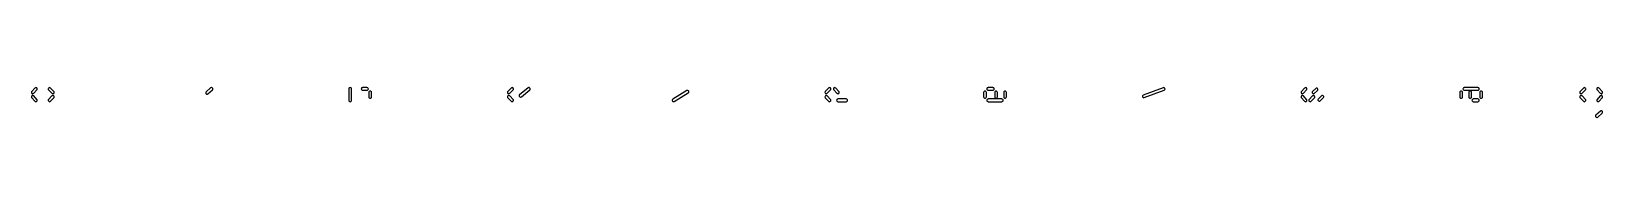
# Model space of a CAD drawing. Header units: millimetres. Extents: x 57 to 198, y 2 to 4.
import ezdxf

# ---------------------------------------------------------------- set-up
doc = ezdxf.new("R2010")
doc.units = ezdxf.units.MM

msp = doc.modelspace()

# ---------------------------------------------------------------- linework, layer by layer
for points in [[(57.705326, 4.242779), (57.730137, 4.282486), (57.737864, 4.328666), (57.727331, 4.374288), (57.700141, 4.412406), (57.660434, 4.437217), (57.614254, 4.444944), (57.568632, 4.434411), (57.530514, 4.407221), (57.243794, 4.102421), (57.218983, 4.062714), (57.211256, 4.016534), (57.221789, 3.970912), (57.248979, 3.932794), (57.288686, 3.907983), (57.334866, 3.900256), (57.380488, 3.910789), (57.418606, 3.937979)], [(59.035794, 3.937979), (59.073912, 3.910789), (59.119534, 3.900256), (59.165714, 3.907983), (59.205421, 3.932794), (59.232611, 3.970912), (59.243144, 4.016534), (59.235417, 4.062714), (59.210606, 4.102421), (58.923886, 4.407221), (58.885768, 4.434411), (58.840146, 4.444944), (58.793966, 4.437217), (58.754259, 4.412406), (58.727069, 4.374288), (58.716536, 4.328666), (58.724263, 4.282486), (58.749074, 4.242779)], [(72.848586, 4.058507), (72.820605, 4.020967), (72.809119, 3.975576), (72.815878, 3.929244), (72.839853, 3.889026), (72.877393, 3.861045), (72.922784, 3.849559), (72.969116, 3.856318), (73.009334, 3.880293), (73.403574, 4.235893), (73.431555, 4.273433), (73.443041, 4.318824), (73.436282, 4.365156), (73.412307, 4.405374), (73.374767, 4.433355), (73.329376, 4.444841), (73.283044, 4.438082), (73.242826, 4.414107)], [(85.8512, 4.325), (85.842066, 4.370922), (85.816053, 4.409853), (85.777122, 4.435866), (85.7312, 4.445), (85.685278, 4.435866), (85.646347, 4.409853), (85.620334, 4.370922), (85.6112, 4.325), (85.6112, 3.309), (85.620334, 3.263078), (85.646347, 3.224147), (85.685278, 3.198134), (85.7312, 3.189), (85.777122, 3.198134), (85.816053, 3.224147), (85.842066, 3.263078), (85.8512, 3.309)], [(86.84224, 4.445), (86.796318, 4.435866), (86.757387, 4.409853), (86.731374, 4.370922), (86.72224, 4.325), (86.731374, 4.279078), (86.757387, 4.240147), (86.796318, 4.214134), (86.84224, 4.205), (87.23648, 4.205), (87.282402, 4.214134), (87.321333, 4.240147), (87.347346, 4.279078), (87.35648, 4.325), (87.347346, 4.370922), (87.321333, 4.409853), (87.282402, 4.435866), (87.23648, 4.445)], [(99.843794, 4.102421), (99.818983, 4.062714), (99.811256, 4.016534), (99.821789, 3.970912), (99.848979, 3.932794), (99.888686, 3.907983), (99.934866, 3.900256), (99.980488, 3.910789), (100.018606, 3.937979), (100.305326, 4.242779), (100.330137, 4.282486), (100.337864, 4.328666), (100.327331, 4.374288), (100.300141, 4.412406), (100.260434, 4.437217), (100.214254, 4.444944), (100.168632, 4.434411), (100.130514, 4.407221)], [(100.895032, 3.80865), (100.865096, 3.772649), (100.851216, 3.727932), (100.855505, 3.681307), (100.87731, 3.639872), (100.913311, 3.609936), (100.958028, 3.596056), (101.004653, 3.600345), (101.046088, 3.62215), (101.798728, 4.23175), (101.828664, 4.267751), (101.842544, 4.312468), (101.838255, 4.359093), (101.81645, 4.400528), (101.780449, 4.430464), (101.735732, 4.444344), (101.689107, 4.440055), (101.647672, 4.41825)], [(128.243794, 4.102421), (128.218983, 4.062714), (128.211256, 4.016534), (128.221789, 3.970912), (128.248979, 3.932794), (128.288686, 3.907983), (128.334866, 3.900256), (128.380488, 3.910789), (128.418606, 3.937979), (128.705326, 4.242779), (128.730137, 4.282486), (128.737864, 4.328666), (128.727331, 4.374288), (128.700141, 4.412406), (128.660434, 4.437217), (128.614254, 4.444944), (128.568632, 4.434411), (128.530514, 4.407221)], [(129.171246, 4.407221), (129.133128, 4.434411), (129.087506, 4.444944), (129.041326, 4.437217), (129.001619, 4.412406), (128.974429, 4.374288), (128.963896, 4.328666), (128.971623, 4.282486), (128.996434, 4.242779), (129.283154, 3.937979), (129.321272, 3.910789), (129.366894, 3.900256), (129.413074, 3.907983), (129.452781, 3.932794), (129.479971, 3.970912), (129.490504, 4.016534), (129.482777, 4.062714), (129.457966, 4.102421)], [(143.23008, 4.205), (143.276002, 4.214134), (143.314933, 4.240147), (143.340946, 4.279078), (143.35008, 4.325), (143.340946, 4.370922), (143.314933, 4.409853), (143.276002, 4.435866), (143.23008, 4.445), (142.81792, 4.445), (142.771998, 4.435866), (142.733067, 4.409853), (142.707054, 4.370922), (142.69792, 4.325), (142.707054, 4.279078), (142.733067, 4.240147), (142.771998, 4.214134), (142.81792, 4.205)], [(156.689611, 3.777197), (156.64968, 3.752747), (156.622146, 3.714877), (156.6112, 3.669353), (156.618509, 3.623105), (156.642959, 3.583174), (156.680829, 3.55564), (156.726353, 3.544694), (156.772601, 3.552003), (158.564601, 4.212403), (158.604531, 4.236853), (158.632066, 4.274723), (158.643012, 4.320247), (158.635703, 4.366495), (158.611253, 4.406426), (158.573383, 4.43396), (158.527858, 4.444906), (158.481611, 4.437597)], [(171.305326, 4.242779), (171.330137, 4.282486), (171.337864, 4.328666), (171.327331, 4.374288), (171.300141, 4.412406), (171.260434, 4.437217), (171.214254, 4.444944), (171.168632, 4.434411), (171.130514, 4.407221), (170.843794, 4.102421), (170.818983, 4.062714), (170.811256, 4.016534), (170.821789, 3.970912), (170.848979, 3.932794), (170.888686, 3.907983), (170.934866, 3.900256), (170.980488, 3.910789), (171.018606, 3.937979)], [(172.283093, 4.184377), (172.311409, 4.221665), (172.323301, 4.266952), (172.316957, 4.313342), (172.293343, 4.353773), (172.256055, 4.382089), (172.210768, 4.393981), (172.164378, 4.387637), (172.123947, 4.364023), (171.837227, 4.110023), (171.808911, 4.072735), (171.797019, 4.027448), (171.803363, 3.981058), (171.826977, 3.940627), (171.864265, 3.912311), (171.909552, 3.900419), (171.955942, 3.906763), (171.996373, 3.930377)], [(186.63648, 4.205), (186.682402, 4.214134), (186.721333, 4.240147), (186.747346, 4.279078), (186.75648, 4.325), (186.747346, 4.370922), (186.721333, 4.409853), (186.682402, 4.435866), (186.63648, 4.445), (185.41792, 4.445), (185.371998, 4.435866), (185.333067, 4.409853), (185.307054, 4.370922), (185.29792, 4.325), (185.307054, 4.279078), (185.333067, 4.240147), (185.371998, 4.214134), (185.41792, 4.205)], [(196.250926, 4.242779), (196.275737, 4.282486), (196.283464, 4.328666), (196.272931, 4.374288), (196.245741, 4.412406), (196.206034, 4.437217), (196.159854, 4.444944), (196.114232, 4.434411), (196.076114, 4.407221), (195.789394, 4.102421), (195.764583, 4.062714), (195.756856, 4.016534), (195.767389, 3.970912), (195.794579, 3.932794), (195.834286, 3.907983), (195.880466, 3.900256), (195.926088, 3.910789), (195.964206, 3.937979)], [(197.581394, 3.937979), (197.619512, 3.910789), (197.665134, 3.900256), (197.711314, 3.907983), (197.751021, 3.932794), (197.778211, 3.970912), (197.788744, 4.016534), (197.781017, 4.062714), (197.756206, 4.102421), (197.469486, 4.407221), (197.431368, 4.434411), (197.385746, 4.444944), (197.339566, 4.437217), (197.299859, 4.412406), (197.272669, 4.374288), (197.262136, 4.328666), (197.269863, 4.282486), (197.294674, 4.242779)], [(57.418606, 3.696021), (57.380488, 3.723211), (57.334866, 3.733744), (57.288686, 3.726017), (57.248979, 3.701206), (57.221789, 3.663088), (57.211256, 3.617466), (57.218983, 3.571286), (57.243794, 3.531579), (57.530514, 3.226779), (57.568632, 3.199589), (57.614254, 3.189056), (57.660434, 3.196783), (57.700141, 3.221594), (57.727331, 3.259712), (57.737864, 3.305334), (57.730137, 3.351514), (57.705326, 3.391221)], [(58.749074, 3.391221), (58.724263, 3.351514), (58.716536, 3.305334), (58.727069, 3.259712), (58.754259, 3.221594), (58.793966, 3.196783), (58.840146, 3.189056), (58.885768, 3.199589), (58.923886, 3.226779), (59.210606, 3.531579), (59.235417, 3.571286), (59.243144, 3.617466), (59.232611, 3.663088), (59.205421, 3.701206), (59.165714, 3.726017), (59.119534, 3.733744), (59.073912, 3.723211), (59.035794, 3.696021)], [(87.6432, 4.0202), (87.634066, 4.066122), (87.608053, 4.105053), (87.569122, 4.131066), (87.5232, 4.1402), (87.477278, 4.131066), (87.438347, 4.105053), (87.412334, 4.066122), (87.4032, 4.0202), (87.4032, 3.6138), (87.412334, 3.567878), (87.438347, 3.528947), (87.477278, 3.502934), (87.5232, 3.4938), (87.569122, 3.502934), (87.608053, 3.528947), (87.634066, 3.567878), (87.6432, 3.6138)], [(100.130514, 3.226779), (100.168632, 3.199589), (100.214254, 3.189056), (100.260434, 3.196783), (100.300141, 3.221594), (100.327331, 3.259712), (100.337864, 3.305334), (100.330137, 3.351514), (100.305326, 3.391221), (100.018606, 3.696021), (99.980488, 3.723211), (99.934866, 3.733744), (99.888686, 3.726017), (99.848979, 3.701206), (99.821789, 3.663088), (99.811256, 3.617466), (99.818983, 3.571286), (99.843794, 3.531579)], [(114.606499, 3.41156), (114.571993, 3.379911), (114.552225, 3.337467), (114.550205, 3.290689), (114.56624, 3.246699), (114.597889, 3.212193), (114.640333, 3.192425), (114.687111, 3.190405), (114.731101, 3.20644), (115.985501, 3.96844), (116.020007, 4.000089), (116.039775, 4.042533), (116.041795, 4.089311), (116.02576, 4.133301), (115.994111, 4.167807), (115.951667, 4.187575), (115.904889, 4.189595), (115.860899, 4.17356)], [(128.530514, 3.226779), (128.568632, 3.199589), (128.614254, 3.189056), (128.660434, 3.196783), (128.700141, 3.221594), (128.727331, 3.259712), (128.737864, 3.305334), (128.730137, 3.351514), (128.705326, 3.391221), (128.418606, 3.696021), (128.380488, 3.723211), (128.334866, 3.733744), (128.288686, 3.726017), (128.248979, 3.701206), (128.221789, 3.663088), (128.211256, 3.617466), (128.218983, 3.571286), (128.243794, 3.531579)], [(129.37056, 3.429), (129.324638, 3.419866), (129.285707, 3.393853), (129.259694, 3.354922), (129.25056, 3.309), (129.259694, 3.263078), (129.285707, 3.224147), (129.324638, 3.198134), (129.37056, 3.189), (130.1232, 3.189), (130.169122, 3.198134), (130.208053, 3.224147), (130.234066, 3.263078), (130.2432, 3.309), (130.234066, 3.354922), (130.208053, 3.393853), (130.169122, 3.419866), (130.1232, 3.429)], [(142.6512, 4.0202), (142.642066, 4.066122), (142.616053, 4.105053), (142.577122, 4.131066), (142.5312, 4.1402), (142.485278, 4.131066), (142.446347, 4.105053), (142.420334, 4.066122), (142.4112, 4.0202), (142.4112, 3.6138), (142.420334, 3.567878), (142.446347, 3.528947), (142.485278, 3.502934), (142.5312, 3.4938), (142.577122, 3.502934), (142.616053, 3.528947), (142.642066, 3.567878), (142.6512, 3.6138)], [(142.81792, 3.429), (142.771998, 3.419866), (142.733067, 3.393853), (142.707054, 3.354922), (142.69792, 3.309), (142.707054, 3.263078), (142.733067, 3.224147), (142.771998, 3.198134), (142.81792, 3.189), (144.03648, 3.189), (144.082402, 3.198134), (144.121333, 3.224147), (144.147346, 3.263078), (144.15648, 3.309), (144.147346, 3.354922), (144.121333, 3.393853), (144.082402, 3.419866), (144.03648, 3.429)], [(143.3968, 3.6138), (143.405934, 3.567878), (143.431947, 3.528947), (143.470878, 3.502934), (143.5168, 3.4938), (143.562722, 3.502934), (143.601653, 3.528947), (143.627666, 3.567878), (143.6368, 3.6138), (143.6368, 4.0202), (143.627666, 4.066122), (143.601653, 4.105053), (143.562722, 4.131066), (143.5168, 4.1402), (143.470878, 4.131066), (143.431947, 4.105053), (143.405934, 4.066122), (143.3968, 4.0202)], [(144.2032, 3.6138), (144.212334, 3.567878), (144.238347, 3.528947), (144.277278, 3.502934), (144.3232, 3.4938), (144.369122, 3.502934), (144.408053, 3.528947), (144.434066, 3.567878), (144.4432, 3.6138), (144.4432, 4.0202), (144.434066, 4.066122), (144.408053, 4.105053), (144.369122, 4.131066), (144.3232, 4.1402), (144.277278, 4.131066), (144.238347, 4.105053), (144.212334, 4.066122), (144.2032, 4.0202)], [(171.018606, 3.696021), (170.980488, 3.723211), (170.934866, 3.733744), (170.888686, 3.726017), (170.848979, 3.701206), (170.821789, 3.663088), (170.811256, 3.617466), (170.818983, 3.571286), (170.843794, 3.531579), (171.130514, 3.226779), (171.168632, 3.199589), (171.214254, 3.189056), (171.260434, 3.196783), (171.300141, 3.221594), (171.327331, 3.259712), (171.337864, 3.305334), (171.330137, 3.351514), (171.305326, 3.391221)], [(171.542674, 3.391221), (171.517863, 3.351514), (171.510136, 3.305334), (171.520669, 3.259712), (171.547859, 3.221594), (171.587566, 3.196783), (171.633746, 3.189056), (171.679368, 3.199589), (171.717486, 3.226779), (172.004206, 3.531579), (172.029017, 3.571286), (172.036744, 3.617466), (172.026211, 3.663088), (171.999021, 3.701206), (171.959314, 3.726017), (171.913134, 3.733744), (171.867512, 3.723211), (171.829394, 3.696021)], [(172.356907, 3.449623), (172.328591, 3.412335), (172.316699, 3.367048), (172.323043, 3.320658), (172.346657, 3.280227), (172.383945, 3.251911), (172.429232, 3.240019), (172.475622, 3.246363), (172.516053, 3.269977), (172.802773, 3.523977), (172.831089, 3.561265), (172.842981, 3.606552), (172.836637, 3.652942), (172.813023, 3.693373), (172.775735, 3.721689), (172.730448, 3.733581), (172.684058, 3.727237), (172.643627, 3.703623)], [(185.2512, 4.0202), (185.242066, 4.066122), (185.216053, 4.105053), (185.177122, 4.131066), (185.1312, 4.1402), (185.085278, 4.131066), (185.046347, 4.105053), (185.020334, 4.066122), (185.0112, 4.0202), (185.0112, 3.6138), (185.020334, 3.567878), (185.046347, 3.528947), (185.085278, 3.502934), (185.1312, 3.4938), (185.177122, 3.502934), (185.216053, 3.528947), (185.242066, 3.567878), (185.2512, 3.6138)], [(186.0576, 4.0202), (186.048466, 4.066122), (186.022453, 4.105053), (185.983522, 4.131066), (185.9376, 4.1402), (185.891678, 4.131066), (185.852747, 4.105053), (185.826734, 4.066122), (185.8176, 4.0202), (185.8176, 3.6138), (185.826734, 3.567878), (185.852747, 3.528947), (185.891678, 3.502934), (185.9376, 3.4938), (185.983522, 3.502934), (186.022453, 3.528947), (186.048466, 3.567878), (186.0576, 3.6138)], [(186.22432, 3.429), (186.178398, 3.419866), (186.139467, 3.393853), (186.113454, 3.354922), (186.10432, 3.309), (186.113454, 3.263078), (186.139467, 3.224147), (186.178398, 3.198134), (186.22432, 3.189), (186.63648, 3.189), (186.682402, 3.198134), (186.721333, 3.224147), (186.747346, 3.263078), (186.75648, 3.309), (186.747346, 3.354922), (186.721333, 3.393853), (186.682402, 3.419866), (186.63648, 3.429)], [(186.8032, 3.6138), (186.812334, 3.567878), (186.838347, 3.528947), (186.877278, 3.502934), (186.9232, 3.4938), (186.969122, 3.502934), (187.008053, 3.528947), (187.034066, 3.567878), (187.0432, 3.6138), (187.0432, 4.0202), (187.034066, 4.066122), (187.008053, 4.105053), (186.969122, 4.131066), (186.9232, 4.1402), (186.877278, 4.131066), (186.838347, 4.105053), (186.812334, 4.066122), (186.8032, 4.0202)], [(195.964206, 3.696021), (195.926088, 3.723211), (195.880466, 3.733744), (195.834286, 3.726017), (195.794579, 3.701206), (195.767389, 3.663088), (195.756856, 3.617466), (195.764583, 3.571286), (195.789394, 3.531579), (196.076114, 3.226779), (196.114232, 3.199589), (196.159854, 3.189056), (196.206034, 3.196783), (196.245741, 3.221594), (196.272931, 3.259712), (196.283464, 3.305334), (196.275737, 3.351514), (196.250926, 3.391221)], [(197.294674, 3.391221), (197.269863, 3.351514), (197.262136, 3.305334), (197.272669, 3.259712), (197.299859, 3.221594), (197.339566, 3.196783), (197.385746, 3.189056), (197.431368, 3.199589), (197.469486, 3.226779), (197.756206, 3.531579), (197.781017, 3.571286), (197.788744, 3.617466), (197.778211, 3.663088), (197.751021, 3.701206), (197.711314, 3.726017), (197.665134, 3.733744), (197.619512, 3.723211), (197.581394, 3.696021)], [(197.194186, 1.995307), (197.166205, 1.957767), (197.154719, 1.912376), (197.161478, 1.866044), (197.185453, 1.825826), (197.222993, 1.797845), (197.268384, 1.786359), (197.314716, 1.793118), (197.354934, 1.817093), (197.749174, 2.172693), (197.777155, 2.210233), (197.788641, 2.255624), (197.781882, 2.301956), (197.757907, 2.342174), (197.720367, 2.370155), (197.674976, 2.381641), (197.628644, 2.374882), (197.588426, 2.350907)]]:
    msp.add_lwpolyline(points, close=True)

doc.saveas('drawing.dxf')
